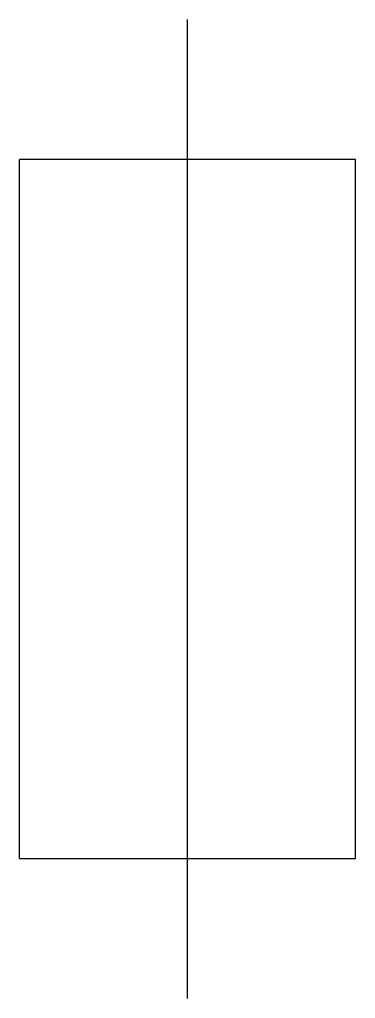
# Model space of a CAD drawing. Header units: metres. Extents: x 0 to 12, y -5 to 30.
import ezdxf

# ---------------------------------------------------------------- set-up
doc = ezdxf.new("R2010")
doc.units = ezdxf.units.M
doc.layers.add('EJES', color=7, linetype='Continuous')
doc.layers.add('LOTE', color=7, linetype='Continuous')

msp = doc.modelspace()

# ---------------------------------------------------------------- linework, layer by layer
at = {"layer": 'EJES'}
msp.add_line((6, -5), (6, 30), dxfattribs=at)
at = {"layer": 'LOTE'}
for p, q in [((12, 25), (0, 25)), ((0, 0), (0, 25)), ((12, 0), (12, 25)), ((0, 0), (12, 0))]:
    msp.add_line(p, q, dxfattribs=at)

doc.saveas('drawing.dxf')
